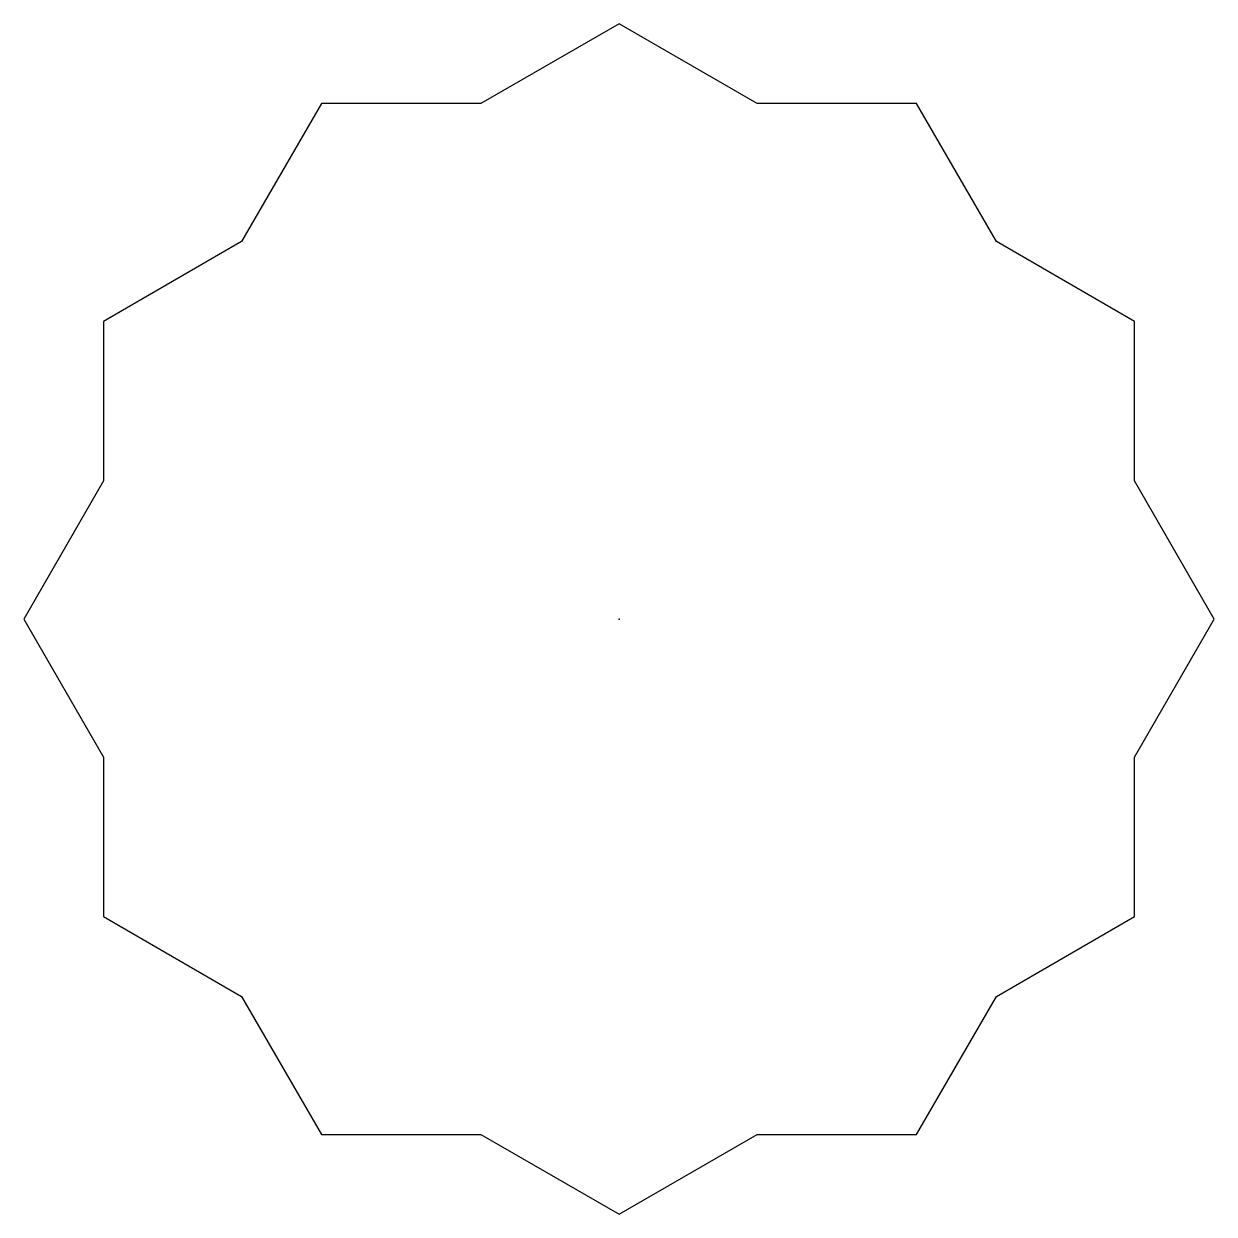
# Model space of a CAD drawing. Header units: metres. Extents: x 204.5 to 215.5, y 143 to 154.
import ezdxf

# ---------------------------------------------------------------- set-up
doc = ezdxf.new("R2010")
doc.units = ezdxf.units.M

msp = doc.modelspace()

# ---------------------------------------------------------------- linework, layer by layer
at = {"layer": 'PERFIL'}
for p, q in [((210, 153.999261), (208.723892, 153.2625)), ((211.276108, 153.2625), (210, 153.999261)), ((207.250369, 153.2625), (206.513608, 151.986392)), ((208.723892, 153.2625), (207.250369, 153.2625)), ((212.749631, 153.2625), (211.276108, 153.2625)), ((213.486392, 151.986392), (212.749631, 153.2625)), ((206.513608, 151.986392), (205.2375, 151.249631)), ((214.7625, 151.249631), (213.486392, 151.986392)), ((205.2375, 151.249631), (205.2375, 149.776108)), ((214.7625, 149.776108), (214.7625, 151.249631)), ((205.2375, 149.776108), (204.500739, 148.5)), ((215.499261, 148.5), (214.7625, 149.776108)), ((204.500739, 148.5), (205.2375, 147.223892)), ((214.7625, 147.223892), (215.499261, 148.5)), ((205.2375, 147.223892), (205.2375, 145.750369)), ((214.7625, 145.750369), (214.7625, 147.223892)), ((205.2375, 145.750369), (206.513608, 145.013608)), ((213.486392, 145.013608), (214.7625, 145.750369)), ((206.513608, 145.013608), (207.250369, 143.7375)), ((212.749631, 143.7375), (213.486392, 145.013608)), ((207.250369, 143.7375), (208.723892, 143.7375)), ((208.723892, 143.7375), (210, 143.000739)), ((210, 143.000739), (211.276108, 143.7375)), ((211.276108, 143.7375), (212.749631, 143.7375))]:
    msp.add_line(p, q, dxfattribs=at)
at = {"layer": 'REF'}
msp.add_point((210, 148.5), dxfattribs=at)

doc.saveas('drawing.dxf')
